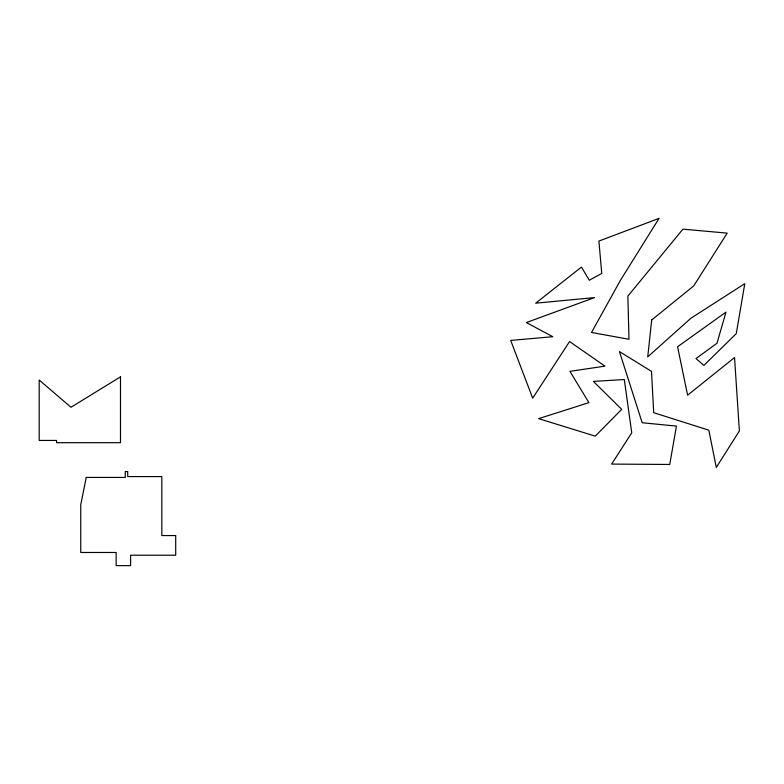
<?xml version="1.0" encoding="UTF-8"?>
<svg xmlns="http://www.w3.org/2000/svg" width="784" height="784" viewBox="0 0 784 784"><rect width="100%" height="100%" fill="white"/><g stroke="black" fill="none" stroke-linecap="round" stroke-linejoin="round"><path stroke-width="1.18" d="M651.7 319.98L647.731 356.877L690.871 318.275L744.8 283.651L736.284 333.602L703.924 365.393L695.976 358.582L716.988 343.255L725.974 312.13L677.562 346.763L687.617 395.185L734.539 357.563L739.381 430.935L716.292 467.44L708.844 430.191L653.719 412.688L651.484 371.351L619.458 351.604L642.174 422.743L676.445 426.094L669.742 464.461L611.638 464.089L631.747 432.797L624.299 379.544L593.39 381.406L621.692 409.336L595.252 436.149L538.637 418.646L588.921 402.633L569.919 371.351L604.934 366.138L569.547 341.55L532.679 398.164L510.707 340.432L552.789 336.708L526.348 322.557L594.507 297.606L535.658 303.192L581.473 267.06L589.264 280.241L601.749 273.43L598.907 241.07L659.079 218.364L620.477 280.241L591.528 332.465L628.993 339.286L627.857 296.136L682.923 229.153L727.199 233.132L693.713 285.925L651.7 319.98M86.24 477.427L80.752 504.7L80.752 552.475L116.15 552.475L116.15 565.636L130.605 565.636L130.605 555.219L175.704 555.219L175.704 535.56L161.827 535.56L161.827 476.584L127.714 476.584L127.714 471.605L125.264 471.605L125.264 477.427L86.24 477.427M120.481 376.859L70.981 407.278L39.2 380.034L39.2 440.432L56.575 440.432L56.575 442.695L120.481 442.695L120.481 376.859"/></g></svg>
